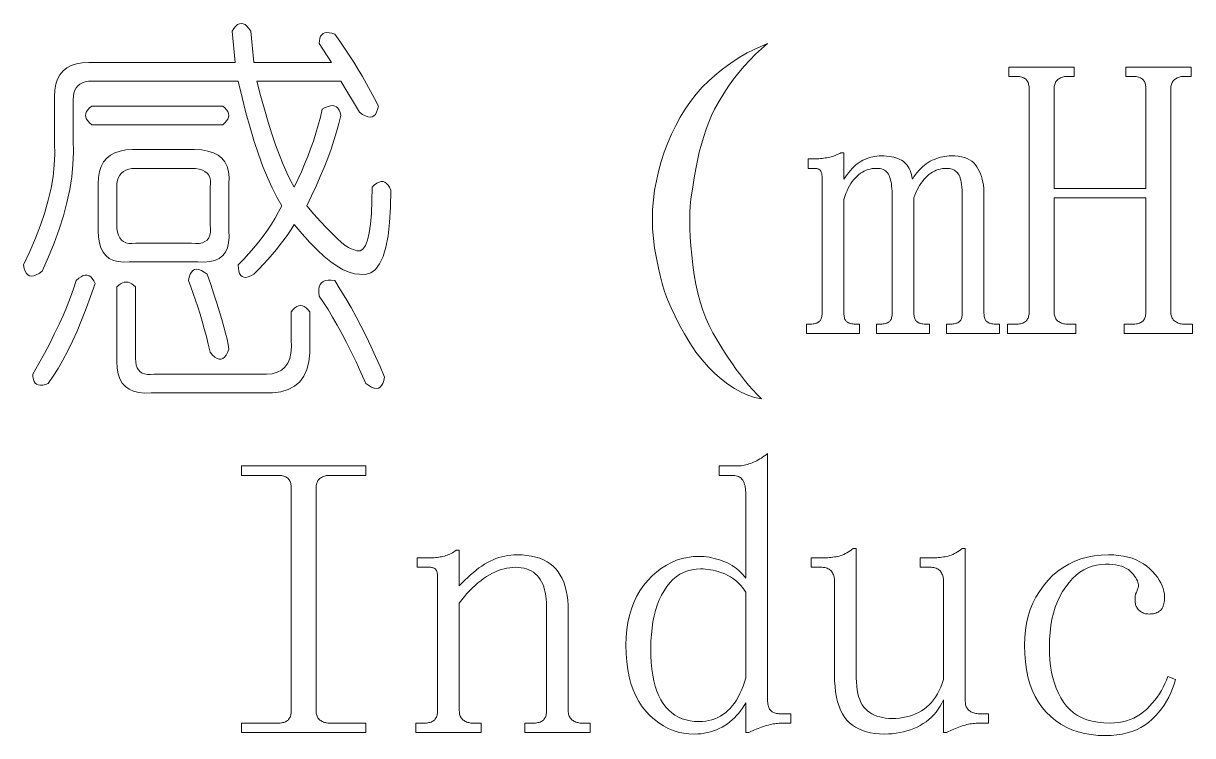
# Model space of a CAD drawing. Extents: x 1 to 297, y 1 to 210.
# Drawn here: x 137.63 to 144.07, y 46.56 to 50.47 of the extents above; entities that cross this region are included whole.
import ezdxf

# ---------------------------------------------------------------- set-up
doc = ezdxf.new("R2010")
doc.units = 0

msp = doc.modelspace()

# ---------------------------------------------------------------- linework, layer by layer
at = {"color": 7, "lineweight": 13}
for points in [[(138.8839, 50.4306), (138.901, 50.2591), (139.3296, 50.2591), (139.261, 50.362), (139.2618, 50.3779), (139.2644, 50.3915), (139.2687, 50.4026), (139.2747, 50.4114), (139.2824, 50.4177), (139.2919, 50.4217), (139.303, 50.4232), (139.3158, 50.4223), (139.3304, 50.4191), (139.3467, 50.4134), (139.3738, 50.3755), (139.4002, 50.3373), (139.4259, 50.2987), (139.4509, 50.2598), (139.4753, 50.2206), (139.4989, 50.181), (139.5219, 50.141), (139.5442, 50.1007), (139.5658, 50.0601), (139.5867, 50.0191), (139.5826, 50.0003), (139.5771, 49.9849), (139.5703, 49.9729), (139.562, 49.9643), (139.5524, 49.9591), (139.5414, 49.9574), (139.5291, 49.9591), (139.5154, 49.9643), (139.5003, 49.9729), (139.4838, 49.9849), (139.381, 50.1563), (138.9181, 50.1563), (138.9387, 50.0764), (138.9593, 50.0013), (138.9798, 49.931), (139.0004, 49.8655), (139.021, 49.8049), (139.0416, 49.749), (139.0621, 49.6979), (139.0827, 49.6516), (139.1033, 49.6101), (139.1238, 49.5734), (139.1439, 49.6147), (139.1629, 49.6564), (139.1809, 49.6984), (139.1979, 49.7407), (139.2139, 49.7834), (139.2288, 49.8265), (139.2426, 49.8698), (139.2555, 49.9135), (139.2673, 49.9576), (139.2781, 50.002), (139.2946, 50.0109), (139.3097, 50.0171), (139.3234, 50.0205), (139.3357, 50.0212), (139.3467, 50.0191), (139.3563, 50.0143), (139.3645, 50.0068), (139.3714, 49.9965), (139.3769, 49.9835), (139.381, 49.9677), (139.3698, 49.9226), (139.357, 49.8765), (139.3424, 49.8294), (139.3261, 49.7812), (139.3081, 49.732), (139.2884, 49.6818), (139.267, 49.6305), (139.2439, 49.5782), (139.219, 49.5249), (139.1924, 49.4706), (139.232, 49.425), (139.2685, 49.3842), (139.302, 49.3482), (139.3323, 49.317), (139.3596, 49.2906), (139.3837, 49.269), (139.4048, 49.2522), (139.4228, 49.2402), (139.4377, 49.233), (139.4496, 49.2306), (139.4691, 49.2217), (139.4866, 49.2223), (139.502, 49.2326), (139.5154, 49.2525), (139.5267, 49.282), (139.536, 49.3211), (139.5432, 49.3698), (139.5483, 49.4281), (139.5514, 49.4959), (139.5524, 49.5734), (139.5658, 49.5856), (139.5785, 49.5947), (139.5905, 49.6007), (139.6018, 49.6036), (139.6124, 49.6034), (139.6224, 49.6002), (139.6316, 49.5938), (139.6402, 49.5844), (139.6481, 49.5719), (139.6553, 49.5563), (139.6536, 49.4622), (139.6484, 49.3787), (139.6398, 49.3058), (139.6279, 49.2436), (139.6124, 49.192), (139.5936, 49.151), (139.5713, 49.1207), (139.5456, 49.101), (139.5164, 49.0919), (139.4838, 49.0934), (139.4556, 49.0962), (139.4256, 49.1044), (139.3938, 49.1181), (139.3604, 49.1373), (139.3253, 49.162), (139.2884, 49.1922), (139.2498, 49.2278), (139.2096, 49.269), (139.1676, 49.3156), (139.1238, 49.3677), (139.1062, 49.3403), (139.0875, 49.3129), (139.0678, 49.2854), (139.047, 49.258), (139.0253, 49.2306), (139.0025, 49.2031), (138.9787, 49.1757), (138.9538, 49.1483), (138.9279, 49.1209), (138.901, 49.0934), (138.8847, 49.0847), (138.8701, 49.079), (138.8573, 49.0765), (138.8461, 49.077), (138.8367, 49.0806), (138.829, 49.0873), (138.823, 49.097), (138.8187, 49.1099), (138.8161, 49.1258), (138.8153, 49.1449), (138.8454, 49.1759), (138.8743, 49.2073), (138.9017, 49.239), (138.9277, 49.271), (138.9524, 49.3034), (138.9757, 49.3362), (138.9977, 49.3693), (139.0182, 49.4027), (139.0374, 49.4365), (139.0553, 49.4706), (139.0282, 49.5175), (139.0018, 49.5693), (138.9761, 49.6259), (138.951, 49.6873), (138.9267, 49.7534), (138.903, 49.8244), (138.8801, 49.9002), (138.8578, 49.9807), (138.8362, 50.0661), (138.8153, 50.1563), (138.0096, 50.1563), (137.99, 50.1553), (137.9725, 50.1522), (137.9571, 50.147), (137.9437, 50.1398), (137.9324, 50.1306), (137.9232, 50.1193), (137.916, 50.1059), (137.9108, 50.0905), (137.9077, 50.073), (137.9067, 50.0534), (137.9067, 49.8306), (137.9081, 49.7647), (137.9053, 49.6975), (137.8985, 49.629), (137.8875, 49.559), (137.8724, 49.4877), (137.8532, 49.415), (137.8299, 49.341), (137.8025, 49.2655), (137.7709, 49.1887), (137.7353, 49.1106), (137.7188, 49.0986), (137.7037, 49.09), (137.69, 49.0849), (137.6777, 49.0831), (137.6667, 49.0849), (137.6571, 49.09), (137.6489, 49.0986), (137.642, 49.1106), (137.6365, 49.126), (137.6324, 49.1449), (137.6681, 49.2194), (137.6996, 49.2923), (137.7271, 49.3634), (137.7504, 49.4329), (137.7696, 49.5006), (137.7847, 49.5666), (137.7956, 49.6309), (137.8025, 49.6934), (137.8052, 49.7543), (137.8038, 49.8134), (137.8038, 50.0706), (137.8057, 50.1064), (137.8114, 50.1385), (137.8208, 50.1667), (137.834, 50.1913), (137.851, 50.212), (137.8717, 50.229), (137.8963, 50.2422), (137.9245, 50.2516), (137.9566, 50.2573), (137.9924, 50.2591), (138.7981, 50.2591), (138.781, 50.4306), (138.7913, 50.446), (138.8016, 50.458), (138.8118, 50.4666), (138.8221, 50.4717), (138.8324, 50.4734), (138.8427, 50.4717), (138.853, 50.4666), (138.8633, 50.458), (138.8736, 50.446)], [(141.7296, 50.362), (141.6958, 50.3337), (141.6631, 50.3037), (141.6313, 50.272), (141.6006, 50.2386), (141.571, 50.2034), (141.5424, 50.1666), (141.5148, 50.128), (141.4882, 50.0877), (141.4626, 50.0457), (141.4381, 50.002), (141.4215, 49.9669), (141.4059, 49.93), (141.3913, 49.8914), (141.3778, 49.8511), (141.3653, 49.8091), (141.3538, 49.7654), (141.3433, 49.72), (141.3339, 49.6729), (141.3255, 49.624), (141.3181, 49.5734), (141.312, 49.5414), (141.3072, 49.5069), (141.3037, 49.4701), (141.3017, 49.4308), (141.301, 49.3891), (141.3017, 49.3451), (141.3037, 49.2986), (141.3072, 49.2498), (141.312, 49.1985), (141.3181, 49.1449), (141.3259, 49.091), (141.3353, 49.0393), (141.3464, 48.9895), (141.3593, 48.9419), (141.3738, 48.8963), (141.3901, 48.8527), (141.4081, 48.8113), (141.4278, 48.7718), (141.4493, 48.7345), (141.4724, 48.6991), (141.4932, 48.6654), (141.5143, 48.6326), (141.5357, 48.6009), (141.5574, 48.5702), (141.5796, 48.5406), (141.602, 48.5119), (141.6248, 48.4843), (141.648, 48.4578), (141.6714, 48.4322), (141.6953, 48.4077), (141.6577, 48.4165), (141.6205, 48.429), (141.5837, 48.4453), (141.5472, 48.4653), (141.511, 48.4891), (141.4752, 48.5167), (141.4397, 48.5481), (141.4045, 48.5833), (141.3697, 48.6222), (141.3353, 48.6649), (141.3024, 48.7158), (141.2722, 48.7657), (141.2448, 48.8145), (141.2201, 48.8623), (141.1981, 48.9091), (141.1789, 48.9549), (141.1625, 48.9997), (141.1488, 49.0434), (141.1378, 49.0861), (141.1296, 49.1277), (141.1172, 49.1824), (141.1076, 49.2367), (141.1008, 49.2907), (141.0966, 49.3444), (141.0953, 49.3977), (141.0966, 49.4507), (141.1008, 49.5033), (141.1076, 49.5556), (141.1172, 49.6075), (141.1296, 49.6591), (141.1443, 49.7131), (141.1611, 49.7654), (141.18, 49.816), (141.2009, 49.8649), (141.2238, 49.912), (141.2489, 49.9574), (141.276, 50.0011), (141.3051, 50.0431), (141.3363, 50.0834), (141.3696, 50.122), (141.404, 50.1553), (141.4388, 50.1865), (141.474, 50.2156), (141.5094, 50.2427), (141.5453, 50.2677), (141.5815, 50.2907), (141.618, 50.3116), (141.6548, 50.3305), (141.692, 50.3473)], [(143.9496, 48.8877), (143.9498, 48.881), (143.9504, 48.8747), (143.9515, 48.8687), (143.953, 48.863), (143.9549, 48.8577), (143.9573, 48.8527), (143.9601, 48.8481), (143.9633, 48.8438), (143.9669, 48.8399), (143.971, 48.8363), (143.9754, 48.833), (143.9801, 48.8301), (143.985, 48.8275), (143.9902, 48.8253), (143.9956, 48.8234), (144.0013, 48.8219), (144.0073, 48.8207), (144.0135, 48.8198), (144.02, 48.8193), (144.0267, 48.8191), (144.0696, 48.8191), (144.0696, 48.7677), (143.6924, 48.7677), (143.6924, 48.8191), (143.7353, 48.8191), (143.7436, 48.8193), (143.7514, 48.8198), (143.7587, 48.8207), (143.7654, 48.8219), (143.7717, 48.8234), (143.7775, 48.8253), (143.7827, 48.8275), (143.7874, 48.8301), (143.7916, 48.833), (143.7953, 48.8363), (143.7985, 48.8399), (143.8015, 48.8438), (143.804, 48.8481), (143.8062, 48.8527), (143.8081, 48.8577), (143.8097, 48.863), (143.8109, 48.8687), (143.8117, 48.8747), (143.8123, 48.881), (143.8124, 48.8877), (143.8124, 49.5134), (143.3067, 49.5134), (143.3067, 48.8877), (143.3069, 48.881), (143.3076, 48.8747), (143.3086, 48.8687), (143.3101, 48.863), (143.3121, 48.8577), (143.3144, 48.8527), (143.3172, 48.8481), (143.3204, 48.8438), (143.3241, 48.8399), (143.3281, 48.8363), (143.3326, 48.833), (143.3372, 48.8301), (143.3421, 48.8275), (143.3473, 48.8253), (143.3528, 48.8234), (143.3585, 48.8219), (143.3644, 48.8207), (143.3707, 48.8198), (143.3771, 48.8193), (143.3839, 48.8191), (143.4267, 48.8191), (143.4267, 48.7677), (143.0496, 48.7677), (143.0496, 48.8191), (143.0924, 48.8191), (143.1007, 48.8193), (143.1085, 48.8198), (143.1158, 48.8207), (143.1226, 48.8219), (143.1288, 48.8234), (143.1346, 48.8253), (143.1398, 48.8275), (143.1445, 48.8301), (143.1487, 48.833), (143.1524, 48.8363), (143.1557, 48.8399), (143.1586, 48.8438), (143.1612, 48.8481), (143.1634, 48.8527), (143.1653, 48.8577), (143.1668, 48.863), (143.168, 48.8687), (143.1689, 48.8747), (143.1694, 48.881), (143.1696, 48.8877), (143.1696, 50.1134), (143.1694, 50.1201), (143.1689, 50.1265), (143.168, 50.1325), (143.1668, 50.1381), (143.1653, 50.1434), (143.1634, 50.1484), (143.1612, 50.153), (143.1586, 50.1573), (143.1557, 50.1613), (143.1524, 50.1649), (143.1487, 50.1681), (143.1445, 50.171), (143.1398, 50.1736), (143.1346, 50.1758), (143.1288, 50.1777), (143.1226, 50.1793), (143.1158, 50.1805), (143.1085, 50.1813), (143.1007, 50.1818), (143.0924, 50.182), (143.0581, 50.182), (143.0581, 50.2334), (143.4181, 50.2334), (143.4181, 50.182), (143.3839, 50.182), (143.3771, 50.1818), (143.3707, 50.1813), (143.3644, 50.1805), (143.3585, 50.1793), (143.3528, 50.1777), (143.3473, 50.1758), (143.3421, 50.1736), (143.3372, 50.171), (143.3326, 50.1681), (143.3281, 50.1649), (143.3241, 50.1613), (143.3204, 50.1573), (143.3172, 50.153), (143.3144, 50.1484), (143.3121, 50.1434), (143.3101, 50.1381), (143.3086, 50.1325), (143.3076, 50.1265), (143.3069, 50.1201), (143.3067, 50.1134), (143.3067, 49.5649), (143.8124, 49.5649), (143.8124, 50.1134), (143.8123, 50.1201), (143.8117, 50.1265), (143.8109, 50.1325), (143.8097, 50.1381), (143.8081, 50.1434), (143.8062, 50.1484), (143.804, 50.153), (143.8015, 50.1573), (143.7985, 50.1613), (143.7953, 50.1649), (143.7916, 50.1681), (143.7874, 50.171), (143.7827, 50.1736), (143.7775, 50.1758), (143.7717, 50.1777), (143.7654, 50.1793), (143.7587, 50.1805), (143.7514, 50.1813), (143.7436, 50.1818), (143.7353, 50.182), (143.701, 50.182), (143.701, 50.2334), (144.061, 50.2334), (144.061, 50.182), (144.0267, 50.182), (144.02, 50.1818), (144.0135, 50.1813), (144.0073, 50.1805), (144.0013, 50.1793), (143.9956, 50.1777), (143.9902, 50.1758), (143.985, 50.1736), (143.9801, 50.171), (143.9754, 50.1681), (143.971, 50.1649), (143.9669, 50.1613), (143.9633, 50.1573), (143.9601, 50.153), (143.9573, 50.1484), (143.9549, 50.1434), (143.953, 50.1381), (143.9515, 50.1325), (143.9504, 50.1265), (143.9498, 50.1201), (143.9496, 50.1134)], [(138.0096, 50.0191), (138.7296, 50.0191), (138.7419, 50.0089), (138.7515, 49.9986), (138.7584, 49.9883), (138.7625, 49.978), (138.7639, 49.9677), (138.7625, 49.9574), (138.7584, 49.9471), (138.7515, 49.9369), (138.7419, 49.9266), (138.7296, 49.9163), (138.0096, 49.9163), (137.9972, 49.9266), (137.9876, 49.9369), (137.9808, 49.9471), (137.9767, 49.9574), (137.9753, 49.9677), (137.9767, 49.978), (137.9808, 49.9883), (137.9876, 49.9986), (137.9972, 50.0089)], [(138.2324, 49.7791), (138.5753, 49.7791), (138.6142, 49.7773), (138.6487, 49.7716), (138.6786, 49.7622), (138.7042, 49.749), (138.7253, 49.732), (138.7419, 49.7113), (138.7541, 49.6867), (138.7618, 49.6585), (138.765, 49.6264), (138.7639, 49.5906), (138.7639, 49.3334), (138.7652, 49.2978), (138.7625, 49.2662), (138.7556, 49.2388), (138.7446, 49.2155), (138.7296, 49.1963), (138.7104, 49.1812), (138.687, 49.1702), (138.6596, 49.1634), (138.6281, 49.1606), (138.5924, 49.162), (138.2153, 49.162), (138.1827, 49.1606), (138.1536, 49.1634), (138.1279, 49.1702), (138.1056, 49.1812), (138.0867, 49.1963), (138.0713, 49.2155), (138.0593, 49.2388), (138.0507, 49.2662), (138.0456, 49.2978), (138.0439, 49.3334), (138.0439, 49.5906), (138.0457, 49.6264), (138.0514, 49.6585), (138.0608, 49.6867), (138.074, 49.7113), (138.091, 49.732), (138.1117, 49.749), (138.1362, 49.7622), (138.1645, 49.7716), (138.1966, 49.7773)], [(141.9781, 49.7277), (141.9867, 49.7278), (141.9953, 49.7281), (142.0038, 49.7285), (142.0124, 49.7291), (142.021, 49.7299), (142.0296, 49.7308), (142.0381, 49.7319), (142.0467, 49.7332), (142.0553, 49.7347), (142.0638, 49.7363), (142.0723, 49.7381), (142.0803, 49.7401), (142.088, 49.7422), (142.0954, 49.7445), (142.1024, 49.747), (142.1091, 49.7497), (142.1154, 49.7525), (142.1214, 49.7555), (142.1271, 49.7587), (142.1324, 49.762), (142.1496, 49.762), (142.1496, 49.6163), (142.1582, 49.6296), (142.1671, 49.6422), (142.176, 49.654), (142.1852, 49.665), (142.1946, 49.6752), (142.2041, 49.6847), (142.2138, 49.6934), (142.2236, 49.7013), (142.2336, 49.7085), (142.2439, 49.7149), (142.2542, 49.7206), (142.2648, 49.7257), (142.2755, 49.7302), (142.2864, 49.7341), (142.2974, 49.7374), (142.3087, 49.7401), (142.3201, 49.7422), (142.3316, 49.7437), (142.3434, 49.7446), (142.3553, 49.7449), (142.3704, 49.7446), (142.3848, 49.7437), (142.3985, 49.7422), (142.4115, 49.7401), (142.4238, 49.7374), (142.4355, 49.7341), (142.4465, 49.7302), (142.4568, 49.7257), (142.4664, 49.7206), (142.4753, 49.7149), (142.4835, 49.7085), (142.491, 49.7013), (142.4979, 49.6934), (142.5041, 49.6847), (142.5096, 49.6752), (142.5144, 49.665), (142.5185, 49.654), (142.5219, 49.6422), (142.5246, 49.6296), (142.5267, 49.6163), (142.5354, 49.6296), (142.5444, 49.6422), (142.5536, 49.654), (142.563, 49.665), (142.5728, 49.6752), (142.5828, 49.6847), (142.593, 49.6934), (142.6035, 49.7013), (142.6143, 49.7085), (142.6253, 49.7149), (142.6365, 49.7206), (142.6477, 49.7257), (142.6591, 49.7302), (142.6705, 49.7341), (142.6821, 49.7374), (142.6937, 49.7401), (142.7054, 49.7422), (142.7172, 49.7437), (142.729, 49.7446), (142.741, 49.7449), (142.7609, 49.7443), (142.7796, 49.7425), (142.7969, 49.7395), (142.813, 49.7353), (142.8278, 49.7299), (142.8413, 49.7233), (142.8535, 49.7155), (142.8644, 49.7065), (142.8741, 49.6963), (142.8824, 49.6849), (142.8897, 49.6725), (142.8963, 49.6595), (142.9021, 49.6458), (142.9071, 49.6314), (142.9113, 49.6163), (142.9148, 49.6005), (142.9175, 49.5841), (142.9194, 49.5669), (142.9206, 49.5491), (142.921, 49.5306), (142.921, 48.8791), (142.9212, 48.8725), (142.9217, 48.8663), (142.9225, 48.8605), (142.9237, 48.8551), (142.9253, 48.8502), (142.9272, 48.8457), (142.9294, 48.8416), (142.932, 48.838), (142.9349, 48.8348), (142.9381, 48.832), (142.9417, 48.8296), (142.9457, 48.8274), (142.95, 48.8254), (142.9546, 48.8238), (142.9596, 48.8224), (142.9649, 48.8212), (142.9705, 48.8203), (142.9765, 48.8197), (142.9829, 48.8193), (142.9896, 48.8191), (143.0067, 48.8191), (143.0067, 48.7677), (142.7153, 48.7677), (142.7153, 48.8191), (142.7324, 48.8191), (142.7391, 48.8193), (142.7455, 48.8197), (142.7514, 48.8203), (142.7571, 48.8212), (142.7624, 48.8224), (142.7674, 48.8238), (142.772, 48.8254), (142.7763, 48.8274), (142.7802, 48.8296), (142.7838, 48.832), (142.7871, 48.8348), (142.79, 48.838), (142.7926, 48.8416), (142.7948, 48.8457), (142.7967, 48.8502), (142.7982, 48.8551), (142.7995, 48.8605), (142.8003, 48.8663), (142.8008, 48.8725), (142.801, 48.8791), (142.801, 49.522), (142.8008, 49.5402), (142.8001, 49.5571), (142.7991, 49.5728), (142.7976, 49.5871), (142.7956, 49.6002), (142.7933, 49.612), (142.7905, 49.6225), (142.7873, 49.6317), (142.7836, 49.6396), (142.7796, 49.6463), (142.7751, 49.652), (142.7701, 49.6571), (142.7648, 49.6616), (142.759, 49.6655), (142.7528, 49.6688), (142.7461, 49.6715), (142.7391, 49.6736), (142.7316, 49.6751), (142.7236, 49.676), (142.7153, 49.6763), (142.7034, 49.6759), (142.6918, 49.6746), (142.6804, 49.6724), (142.6693, 49.6694), (142.6585, 49.6656), (142.6479, 49.6609), (142.6376, 49.6553), (142.6275, 49.6489), (142.6177, 49.6416), (142.6081, 49.6334), (142.5989, 49.6245), (142.5901, 49.6149), (142.5818, 49.6046), (142.5739, 49.5937), (142.5663, 49.582), (142.5593, 49.5697), (142.5526, 49.5566), (142.5464, 49.5429), (142.5406, 49.5285), (142.5353, 49.5134), (142.5353, 48.8791), (142.5354, 48.8725), (142.536, 48.8663), (142.5368, 48.8605), (142.538, 48.8551), (142.5396, 48.8502), (142.5414, 48.8457), (142.5437, 48.8416), (142.5462, 48.838), (142.5492, 48.8348), (142.5524, 48.832), (142.556, 48.8296), (142.56, 48.8274), (142.5643, 48.8254), (142.5689, 48.8238), (142.5739, 48.8224), (142.5792, 48.8212), (142.5848, 48.8203), (142.5908, 48.8197), (142.5972, 48.8193), (142.6039, 48.8191), (142.621, 48.8191), (142.621, 48.7677), (142.3296, 48.7677), (142.3296, 48.8191), (142.3467, 48.8191), (142.3534, 48.8193), (142.3597, 48.8197), (142.3657, 48.8203), (142.3714, 48.8212), (142.3767, 48.8224), (142.3817, 48.8238), (142.3863, 48.8254), (142.3906, 48.8274), (142.3945, 48.8296), (142.3981, 48.832), (142.4014, 48.8348), (142.4043, 48.838), (142.4069, 48.8416), (142.4091, 48.8457), (142.411, 48.8502), (142.4125, 48.8551), (142.4137, 48.8605), (142.4146, 48.8663), (142.4151, 48.8725), (142.4153, 48.8791), (142.4153, 49.522), (142.4151, 49.537), (142.4146, 49.5513), (142.4137, 49.5648), (142.4125, 49.5775), (142.411, 49.5895), (142.4091, 49.6007), (142.4069, 49.6111), (142.4043, 49.6207), (142.4014, 49.6296), (142.3981, 49.6377), (142.3944, 49.645), (142.3899, 49.6516), (142.3848, 49.6574), (142.3789, 49.6624), (142.3724, 49.6666), (142.3652, 49.6701), (142.3573, 49.6728), (142.3488, 49.6747), (142.3395, 49.6759), (142.3296, 49.6763), (142.3177, 49.6759), (142.3061, 49.6746), (142.2947, 49.6724), (142.2836, 49.6694), (142.2728, 49.6656), (142.2622, 49.6609), (142.2519, 49.6553), (142.2418, 49.6489), (142.232, 49.6416), (142.2224, 49.6334), (142.2132, 49.6244), (142.2044, 49.6146), (142.1961, 49.6039), (142.1881, 49.5923), (142.1806, 49.5799), (142.1736, 49.5666), (142.1669, 49.5524), (142.1607, 49.5374), (142.1549, 49.5216), (142.1496, 49.5049), (142.1496, 48.8791), (142.1497, 48.8725), (142.1503, 48.8663), (142.1511, 48.8605), (142.1523, 48.8551), (142.1539, 48.8502), (142.1557, 48.8457), (142.158, 48.8416), (142.1605, 48.838), (142.1635, 48.8348), (142.1667, 48.832), (142.1703, 48.8296), (142.1743, 48.8274), (142.1785, 48.8254), (142.1832, 48.8238), (142.1881, 48.8224), (142.1935, 48.8212), (142.1991, 48.8203), (142.2051, 48.8197), (142.2114, 48.8193), (142.2181, 48.8191), (142.2353, 48.8191), (142.2353, 48.7677), (141.9438, 48.7677), (141.9438, 48.8191), (141.961, 48.8191), (141.9677, 48.8193), (141.974, 48.8197), (141.98, 48.8203), (141.9857, 48.8212), (141.991, 48.8224), (141.996, 48.8238), (142.0006, 48.8254), (142.0049, 48.8274), (142.0088, 48.8296), (142.0124, 48.832), (142.0157, 48.8348), (142.0186, 48.838), (142.0212, 48.8416), (142.0234, 48.8457), (142.0253, 48.8502), (142.0268, 48.8551), (142.028, 48.8605), (142.0289, 48.8663), (142.0294, 48.8725), (142.0296, 48.8791), (142.0296, 49.6249), (142.0295, 49.6299), (142.0292, 49.6346), (142.0288, 49.6391), (142.0282, 49.6434), (142.0274, 49.6474), (142.0265, 49.6511), (142.0254, 49.6546), (142.0241, 49.6578), (142.0226, 49.6607), (142.021, 49.6634), (142.0191, 49.6659), (142.0169, 49.6681), (142.0143, 49.67), (142.0114, 49.6717), (142.0081, 49.6731), (142.0045, 49.6742), (142.0006, 49.6751), (141.9963, 49.6758), (141.9917, 49.6762), (141.9867, 49.6763), (141.9524, 49.6763), (141.9524, 49.7277)], [(138.5581, 49.6763), (138.2496, 49.6763), (138.23, 49.6753), (138.2125, 49.6722), (138.1971, 49.667), (138.1837, 49.6598), (138.1724, 49.6506), (138.1632, 49.6393), (138.156, 49.6259), (138.1508, 49.6105), (138.1477, 49.593), (138.1467, 49.5734), (138.1467, 49.3677), (138.1477, 49.3451), (138.1508, 49.3252), (138.156, 49.3081), (138.1632, 49.2937), (138.1724, 49.282), (138.1837, 49.2731), (138.1971, 49.2669), (138.2125, 49.2635), (138.23, 49.2628), (138.2496, 49.2649), (138.5581, 49.2649), (138.5808, 49.2628), (138.6006, 49.2635), (138.6178, 49.2669), (138.6322, 49.2731), (138.6438, 49.282), (138.6528, 49.2937), (138.6589, 49.3081), (138.6624, 49.3252), (138.6631, 49.3451), (138.661, 49.3677), (138.661, 49.5734), (138.6631, 49.593), (138.6624, 49.6105), (138.6589, 49.6259), (138.6528, 49.6393), (138.6438, 49.6506), (138.6322, 49.6598), (138.6178, 49.667), (138.6006, 49.6722), (138.5808, 49.6753)], [(138.541, 49.0591), (138.5451, 49.078), (138.5506, 49.0934), (138.5574, 49.1054), (138.5657, 49.114), (138.5753, 49.1191), (138.5862, 49.1209), (138.5986, 49.1191), (138.6123, 49.114), (138.6274, 49.1054), (138.6438, 49.0934), (138.6636, 49.0369), (138.6816, 48.9837), (138.6978, 48.934), (138.7124, 48.8877), (138.7253, 48.8449), (138.7364, 48.8054), (138.7458, 48.7694), (138.7536, 48.7369), (138.7596, 48.7077), (138.7639, 48.682), (138.7567, 48.6633), (138.7488, 48.6484), (138.7402, 48.6373), (138.7309, 48.6299), (138.721, 48.6263), (138.7104, 48.6265), (138.6991, 48.6304), (138.687, 48.6381), (138.6744, 48.6496), (138.661, 48.6649), (138.6505, 48.7089), (138.6397, 48.7519), (138.6286, 48.7939), (138.6171, 48.8349), (138.6053, 48.8749), (138.5931, 48.9138), (138.5806, 48.9517), (138.5677, 48.9885), (138.5545, 49.0243)], [(137.9238, 49.0591), (137.9372, 49.0713), (137.9499, 49.0804), (137.9619, 49.0864), (137.9732, 49.0893), (137.9838, 49.0891), (137.9938, 49.0859), (138.0031, 49.0795), (138.0116, 49.0701), (138.0195, 49.0576), (138.0267, 49.042), (138.0025, 48.9717), (137.978, 48.9049), (137.9532, 48.8414), (137.928, 48.7814), (137.9024, 48.7249), (137.8765, 48.6717), (137.8503, 48.622), (137.8237, 48.5757), (137.7968, 48.5329), (137.7696, 48.4934), (137.7533, 48.4878), (137.7387, 48.4845), (137.7258, 48.4837), (137.7147, 48.4852), (137.7053, 48.4891), (137.6976, 48.4955), (137.6916, 48.5042), (137.6873, 48.5154), (137.6847, 48.5289), (137.6839, 48.5449), (137.7171, 48.6025), (137.7483, 48.6587), (137.7775, 48.7135), (137.8045, 48.767), (137.8296, 48.8191), (137.8525, 48.8699), (137.8734, 48.9193), (137.8923, 48.9673), (137.9091, 49.0139)], [(139.261, 48.9734), (139.2588, 48.9928), (139.2589, 49.0098), (139.2615, 49.0243), (139.2665, 49.0365), (139.2738, 49.0463), (139.2836, 49.0537), (139.2958, 49.0586), (139.3104, 49.0612), (139.3273, 49.0614), (139.3467, 49.0591), (139.3772, 49.0106), (139.407, 48.9611), (139.4362, 48.9105), (139.4646, 48.8589), (139.4924, 48.8063), (139.5195, 48.7526), (139.5459, 48.6979), (139.5716, 48.6422), (139.5966, 48.5855), (139.621, 48.5277), (139.6169, 48.5089), (139.6114, 48.4934), (139.6045, 48.4814), (139.5963, 48.4729), (139.5867, 48.4677), (139.5757, 48.466), (139.5634, 48.4677), (139.5497, 48.4729), (139.5346, 48.4814), (139.5181, 48.4934), (139.4909, 48.5538), (139.464, 48.6114), (139.4374, 48.6662), (139.4112, 48.7183), (139.3853, 48.7677), (139.3597, 48.8143), (139.3345, 48.8582), (139.3097, 48.8994), (139.2852, 48.9378)], [(138.1467, 49.0249), (138.157, 49.0341), (138.1673, 49.0413), (138.1776, 49.0465), (138.1879, 49.0495), (138.1981, 49.0506), (138.2084, 49.0495), (138.2187, 49.0465), (138.229, 49.0413), (138.2393, 49.0341), (138.2496, 49.0249), (138.2496, 48.6306), (138.2506, 48.6112), (138.2537, 48.5942), (138.2588, 48.5797), (138.266, 48.5675), (138.2753, 48.5577), (138.2866, 48.5503), (138.3, 48.5454), (138.3154, 48.5428), (138.3329, 48.5426), (138.3524, 48.5449), (138.9353, 48.5449), (138.9709, 48.5437), (139.0025, 48.5469), (139.0299, 48.5546), (139.0532, 48.5668), (139.0724, 48.5834), (139.0875, 48.6045), (139.0985, 48.6301), (139.1053, 48.6601), (139.1081, 48.6945), (139.1067, 48.7334), (139.1067, 48.8877), (139.117, 48.9001), (139.1273, 48.9097), (139.1376, 48.9165), (139.1478, 48.9206), (139.1581, 48.922), (139.1684, 48.9206), (139.1787, 48.9165), (139.189, 48.9097), (139.1993, 48.9001), (139.2096, 48.8877), (139.2096, 48.7163), (139.2101, 48.6611), (139.2048, 48.6121), (139.1936, 48.5692), (139.1767, 48.5325), (139.1539, 48.502), (139.1252, 48.4777), (139.0908, 48.4595), (139.0505, 48.4475), (139.0044, 48.4417), (138.9524, 48.442), (138.3353, 48.442), (138.2995, 48.4406), (138.2674, 48.4434), (138.2391, 48.4502), (138.2146, 48.4612), (138.1938, 48.4763), (138.1769, 48.4955), (138.1637, 48.5188), (138.1543, 48.5462), (138.1486, 48.5778), (138.1467, 48.6134)], [(141.3267, 46.5649), (141.2963, 46.5661), (141.2667, 46.5698), (141.238, 46.576), (141.2101, 46.5847), (141.1831, 46.5959), (141.157, 46.6096), (141.1317, 46.6258), (141.1073, 46.6444), (141.0837, 46.6655), (141.061, 46.6891), (141.0398, 46.7152), (141.0209, 46.7435), (141.0042, 46.7741), (140.9897, 46.8071), (140.9774, 46.8424), (140.9674, 46.8799), (140.9596, 46.9198), (140.954, 46.9621), (140.9507, 47.0066), (140.9496, 47.0534), (140.9508, 47.0971), (140.9544, 47.139), (140.9604, 47.179), (140.9688, 47.2173), (140.9796, 47.2538), (140.9928, 47.2885), (141.0084, 47.3213), (141.0264, 47.3524), (141.0468, 47.3817), (141.0696, 47.4091), (141.094, 47.4344), (141.1193, 47.457), (141.1454, 47.4769), (141.1724, 47.4942), (141.2003, 47.5088), (141.229, 47.5207), (141.2586, 47.53), (141.289, 47.5367), (141.3203, 47.5407), (141.3524, 47.542), (141.3662, 47.5417), (141.38, 47.5408), (141.394, 47.5393), (141.408, 47.5372), (141.4221, 47.5345), (141.4362, 47.5312), (141.4505, 47.5273), (141.4649, 47.5228), (141.4793, 47.5177), (141.4939, 47.512), (141.5081, 47.5057), (141.5218, 47.4988), (141.5349, 47.4913), (141.5473, 47.4832), (141.5592, 47.4745), (141.5705, 47.4652), (141.5811, 47.4553), (141.5912, 47.4448), (141.6007, 47.4337), (141.6096, 47.422), (141.6096, 47.8849), (141.6094, 47.8949), (141.6089, 47.9044), (141.608, 47.9134), (141.6068, 47.9219), (141.6053, 47.9299), (141.6034, 47.9373), (141.6012, 47.9443), (141.5986, 47.9507), (141.5957, 47.9566), (141.5924, 47.962), (141.5887, 47.9669), (141.5845, 47.9713), (141.5798, 47.9751), (141.5746, 47.9785), (141.5688, 47.9813), (141.5626, 47.9836), (141.5558, 47.9854), (141.5485, 47.9867), (141.5407, 47.9875), (141.5324, 47.9877), (141.4639, 47.9877), (141.4639, 48.0391), (141.5581, 48.0391), (141.5667, 48.0393), (141.5753, 48.0398), (141.5838, 48.0407), (141.5924, 48.0419), (141.601, 48.0434), (141.6096, 48.0453), (141.6181, 48.0475), (141.6267, 48.0501), (141.6353, 48.053), (141.6438, 48.0563), (141.6524, 48.0599), (141.661, 48.0638), (141.6696, 48.0681), (141.6781, 48.0727), (141.6867, 48.0777), (141.6953, 48.083), (141.7038, 48.0887), (141.7124, 48.0947), (141.721, 48.101), (141.7296, 48.1077), (141.7296, 46.7534), (141.7297, 46.7451), (141.7303, 46.7373), (141.7311, 46.73), (141.7323, 46.7233), (141.7338, 46.717), (141.7357, 46.7113), (141.738, 46.706), (141.7405, 46.7013), (141.7435, 46.6971), (141.7467, 46.6934), (141.7503, 46.6902), (141.7542, 46.6873), (141.7585, 46.6847), (141.7632, 46.6825), (141.7681, 46.6806), (141.7735, 46.679), (141.7791, 46.6778), (141.7851, 46.677), (141.7914, 46.6765), (141.7981, 46.6763), (141.8581, 46.6763), (141.8581, 46.6249), (141.8067, 46.6249), (141.7997, 46.6247), (141.7925, 46.6243), (141.785, 46.6237), (141.7772, 46.6228), (141.7692, 46.6216), (141.7609, 46.6202), (141.7524, 46.6186), (141.7436, 46.6166), (141.7346, 46.6144), (141.7253, 46.612), (141.7158, 46.6093), (141.7063, 46.6063), (141.6966, 46.6031), (141.6869, 46.5997), (141.6771, 46.5959), (141.6672, 46.5919), (141.6572, 46.5877), (141.6471, 46.5832), (141.6369, 46.5784), (141.6267, 46.5734), (141.6096, 46.5734), (141.6096, 46.7363), (141.6007, 46.7212), (141.5912, 46.7066), (141.5811, 46.6927), (141.5705, 46.6794), (141.5592, 46.6666), (141.5473, 46.6545), (141.5349, 46.643), (141.5218, 46.6321), (141.5081, 46.6217), (141.4939, 46.612), (141.4791, 46.603), (141.4639, 46.595), (141.4482, 46.588), (141.4321, 46.5818), (141.4156, 46.5766), (141.3987, 46.5724), (141.3813, 46.5691), (141.3636, 46.5667), (141.3454, 46.5653)], [(138.8324, 47.9877), (138.8324, 48.0391), (139.5181, 48.0391), (139.5181, 47.9877), (139.321, 47.9877), (139.3143, 47.9875), (139.3078, 47.987), (139.3016, 47.9862), (139.2956, 47.985), (139.2899, 47.9834), (139.2845, 47.9815), (139.2793, 47.9793), (139.2744, 47.9767), (139.2697, 47.9738), (139.2653, 47.9706), (139.2612, 47.967), (139.2576, 47.963), (139.2543, 47.9587), (139.2516, 47.9541), (139.2492, 47.9491), (139.2473, 47.9438), (139.2458, 47.9382), (139.2447, 47.9322), (139.2441, 47.9258), (139.2439, 47.9191), (139.2439, 46.6934), (139.2441, 46.6867), (139.2447, 46.6804), (139.2458, 46.6744), (139.2473, 46.6687), (139.2492, 46.6634), (139.2516, 46.6585), (139.2543, 46.6538), (139.2576, 46.6495), (139.2612, 46.6456), (139.2653, 46.642), (139.2697, 46.6387), (139.2744, 46.6358), (139.2793, 46.6333), (139.2845, 46.631), (139.2899, 46.6291), (139.2956, 46.6276), (139.3016, 46.6264), (139.3078, 46.6255), (139.3143, 46.625), (139.321, 46.6249), (139.5181, 46.6249), (139.5181, 46.5734), (138.8324, 46.5734), (138.8324, 46.6249), (139.0296, 46.6249), (139.0379, 46.625), (139.0457, 46.6255), (139.053, 46.6264), (139.0597, 46.6276), (139.066, 46.6291), (139.0717, 46.631), (139.077, 46.6333), (139.0817, 46.6358), (139.0859, 46.6387), (139.0896, 46.642), (139.0928, 46.6456), (139.0957, 46.6495), (139.0983, 46.6538), (139.1005, 46.6585), (139.1024, 46.6634), (139.104, 46.6687), (139.1052, 46.6744), (139.106, 46.6804), (139.1065, 46.6867), (139.1067, 46.6934), (139.1067, 47.9191), (139.1065, 47.9258), (139.106, 47.9322), (139.1052, 47.9382), (139.104, 47.9438), (139.1024, 47.9491), (139.1005, 47.9541), (139.0983, 47.9587), (139.0957, 47.963), (139.0928, 47.967), (139.0896, 47.9706), (139.0859, 47.9738), (139.0817, 47.9767), (139.077, 47.9793), (139.0717, 47.9815), (139.066, 47.9834), (139.0597, 47.985), (139.053, 47.9862), (139.0457, 47.987), (139.0379, 47.9875), (139.0296, 47.9877)], [(139.7924, 46.5734), (139.7924, 46.6249), (139.8353, 46.6249), (139.8436, 46.625), (139.8514, 46.6255), (139.8587, 46.6264), (139.8654, 46.6276), (139.8717, 46.6291), (139.8774, 46.631), (139.8827, 46.6333), (139.8874, 46.6358), (139.8916, 46.6387), (139.8953, 46.642), (139.8985, 46.6456), (139.9014, 46.6495), (139.904, 46.6538), (139.9062, 46.6585), (139.9081, 46.6634), (139.9097, 46.6687), (139.9109, 46.6744), (139.9117, 46.6804), (139.9122, 46.6867), (139.9124, 46.6934), (139.9124, 47.4306), (139.9123, 47.4356), (139.9121, 47.4403), (139.9117, 47.4448), (139.911, 47.4491), (139.9103, 47.4531), (139.9093, 47.4568), (139.9082, 47.4603), (139.9069, 47.4635), (139.9055, 47.4664), (139.9039, 47.4691), (139.902, 47.4716), (139.8997, 47.4738), (139.8972, 47.4757), (139.8942, 47.4774), (139.891, 47.4788), (139.8874, 47.4799), (139.8835, 47.4808), (139.8792, 47.4815), (139.8745, 47.4819), (139.8696, 47.482), (139.801, 47.482), (139.801, 47.5334), (139.861, 47.5334), (139.8695, 47.5335), (139.878, 47.5338), (139.8863, 47.5342), (139.8946, 47.5348), (139.9028, 47.5356), (139.9109, 47.5365), (139.9189, 47.5376), (139.9268, 47.5389), (139.9347, 47.5404), (139.9424, 47.542), (139.9501, 47.5439), (139.9577, 47.5461), (139.9652, 47.5487), (139.9726, 47.5516), (139.9799, 47.5549), (139.9872, 47.5585), (139.9943, 47.5624), (140.0014, 47.5667), (140.0084, 47.5713), (140.0153, 47.5763), (140.0324, 47.5763), (140.0324, 47.3791), (140.0479, 47.3959), (140.0633, 47.4117), (140.0787, 47.4267), (140.0941, 47.4409), (140.1096, 47.4541), (140.125, 47.4666), (140.1404, 47.4781), (140.1559, 47.4889), (140.1713, 47.4987), (140.1867, 47.5077), (140.2022, 47.5159), (140.2179, 47.5231), (140.2338, 47.5296), (140.2498, 47.5351), (140.266, 47.5399), (140.2824, 47.5437), (140.2989, 47.5467), (140.3156, 47.5489), (140.3325, 47.5501), (140.3496, 47.5506), (140.3779, 47.5498), (140.4048, 47.5475), (140.4301, 47.5436), (140.4538, 47.5382), (140.476, 47.5313), (140.4966, 47.5228), (140.5158, 47.5128), (140.5333, 47.5012), (140.5494, 47.4881), (140.5638, 47.4734), (140.5769, 47.4572), (140.5885, 47.4395), (140.5988, 47.4202), (140.6077, 47.3994), (140.6153, 47.377), (140.6214, 47.3531), (140.6263, 47.3276), (140.6297, 47.3006), (140.6317, 47.2721), (140.6324, 47.242), (140.6324, 46.6934), (140.6326, 46.6867), (140.6333, 46.6804), (140.6344, 46.6744), (140.6358, 46.6687), (140.6378, 46.6634), (140.6401, 46.6585), (140.6429, 46.6538), (140.6461, 46.6495), (140.6498, 46.6456), (140.6539, 46.642), (140.6583, 46.6387), (140.6629, 46.6358), (140.6679, 46.6333), (140.673, 46.631), (140.6785, 46.6291), (140.6842, 46.6276), (140.6902, 46.6264), (140.6964, 46.6255), (140.7028, 46.625), (140.7096, 46.6249), (140.7524, 46.6249), (140.7524, 46.5734), (140.3924, 46.5734), (140.3924, 46.6249), (140.4353, 46.6249), (140.4436, 46.625), (140.4514, 46.6255), (140.4587, 46.6264), (140.4655, 46.6276), (140.4717, 46.6291), (140.4774, 46.631), (140.4827, 46.6333), (140.4874, 46.6358), (140.4916, 46.6387), (140.4953, 46.642), (140.4985, 46.6456), (140.5014, 46.6495), (140.504, 46.6538), (140.5063, 46.6585), (140.5081, 46.6634), (140.5097, 46.6687), (140.5109, 46.6744), (140.5117, 46.6804), (140.5123, 46.6867), (140.5124, 46.6934), (140.5124, 47.2677), (140.512, 47.2878), (140.5107, 47.307), (140.5086, 47.3252), (140.5056, 47.3425), (140.5017, 47.3588), (140.497, 47.3742), (140.4914, 47.3886), (140.485, 47.4021), (140.4777, 47.4147), (140.4696, 47.4263), (140.4606, 47.4369), (140.4507, 47.4463), (140.44, 47.4547), (140.4284, 47.4619), (140.416, 47.4681), (140.4027, 47.4731), (140.3886, 47.477), (140.3736, 47.4798), (140.3577, 47.4814), (140.341, 47.482), (140.3255, 47.4815), (140.31, 47.4799), (140.2943, 47.4774), (140.2786, 47.4738), (140.2628, 47.4691), (140.2469, 47.4635), (140.2309, 47.4568), (140.2148, 47.4491), (140.1987, 47.4403), (140.1824, 47.4306), (140.1663, 47.4199), (140.1504, 47.4083), (140.1347, 47.3959), (140.1193, 47.3826), (140.1042, 47.3684), (140.0893, 47.3534), (140.0747, 47.3376), (140.0604, 47.3209), (140.0463, 47.3033), (140.0324, 47.2849), (140.0324, 46.6934), (140.0326, 46.6867), (140.0333, 46.6804), (140.0343, 46.6744), (140.0358, 46.6687), (140.0378, 46.6634), (140.0401, 46.6585), (140.0429, 46.6538), (140.0461, 46.6495), (140.0498, 46.6456), (140.0538, 46.642), (140.0583, 46.6387), (140.0629, 46.6358), (140.0679, 46.6333), (140.073, 46.631), (140.0785, 46.6291), (140.0842, 46.6276), (140.0901, 46.6264), (140.0964, 46.6255), (140.1028, 46.625), (140.1096, 46.6249), (140.1524, 46.6249), (140.1524, 46.5734)], [(142.4153, 46.6506), (142.4355, 46.6511), (142.4552, 46.6526), (142.4743, 46.6552), (142.4928, 46.6588), (142.5106, 46.6634), (142.5279, 46.6691), (142.5446, 46.6758), (142.5607, 46.6835), (142.5761, 46.6922), (142.591, 46.702), (142.6052, 46.7129), (142.6186, 46.725), (142.6312, 46.7383), (142.6431, 46.7527), (142.6542, 46.7684), (142.6645, 46.7853), (142.6741, 46.8034), (142.6829, 46.8227), (142.6909, 46.8432), (142.6981, 46.8649), (142.6981, 47.4049), (142.698, 47.4116), (142.6974, 47.4181), (142.6966, 47.4243), (142.6954, 47.4302), (142.6938, 47.4359), (142.692, 47.4414), (142.6897, 47.4466), (142.6872, 47.4515), (142.6842, 47.4562), (142.681, 47.4606), (142.6773, 47.4646), (142.6731, 47.4683), (142.6684, 47.4715), (142.6632, 47.4743), (142.6574, 47.4766), (142.6512, 47.4786), (142.6444, 47.4801), (142.6371, 47.4811), (142.6293, 47.4818), (142.621, 47.482), (142.5696, 47.482), (142.5696, 47.5334), (142.621, 47.5334), (142.6312, 47.5335), (142.6412, 47.5338), (142.6511, 47.5342), (142.6608, 47.5348), (142.6703, 47.5356), (142.6796, 47.5365), (142.6888, 47.5376), (142.6978, 47.5389), (142.7066, 47.5404), (142.7153, 47.542), (142.7238, 47.544), (142.7324, 47.5465), (142.741, 47.5495), (142.7496, 47.553), (142.7581, 47.557), (142.7667, 47.5615), (142.7753, 47.5666), (142.7838, 47.5722), (142.7924, 47.5783), (142.801, 47.5849), (142.8181, 47.5849), (142.8181, 46.7449), (142.8183, 46.7382), (142.819, 46.7318), (142.8201, 46.7258), (142.8216, 46.7202), (142.8235, 46.7149), (142.8259, 46.7099), (142.8286, 46.7053), (142.8318, 46.701), (142.8355, 46.697), (142.8396, 46.6934), (142.844, 46.6902), (142.8486, 46.6873), (142.8536, 46.6847), (142.8588, 46.6825), (142.8642, 46.6806), (142.8699, 46.679), (142.8759, 46.6778), (142.8821, 46.677), (142.8885, 46.6765), (142.8953, 46.6763), (142.9467, 46.6763), (142.9467, 46.6249), (142.8953, 46.6249), (142.8867, 46.6247), (142.8781, 46.6243), (142.8696, 46.6237), (142.861, 46.6228), (142.8524, 46.6216), (142.8438, 46.6202), (142.8353, 46.6186), (142.8267, 46.6166), (142.8181, 46.6144), (142.8096, 46.612), (142.8009, 46.6093), (142.7921, 46.6063), (142.7831, 46.6031), (142.7739, 46.5997), (142.7646, 46.5959), (142.7551, 46.5919), (142.7454, 46.5877), (142.7355, 46.5832), (142.7255, 46.5784), (142.7153, 46.5734), (142.6981, 46.5734), (142.6981, 46.7534), (142.6891, 46.735), (142.6793, 46.7176), (142.6686, 46.7011), (142.657, 46.6855), (142.6446, 46.6709), (142.6313, 46.6573), (142.6171, 46.6445), (142.6021, 46.6327), (142.5863, 46.6219), (142.5696, 46.612), (142.5522, 46.603), (142.5342, 46.595), (142.5158, 46.588), (142.4969, 46.5818), (142.4774, 46.5766), (142.4574, 46.5724), (142.437, 46.5691), (142.416, 46.5667), (142.3944, 46.5653), (142.3724, 46.5649), (142.3457, 46.5656), (142.3203, 46.5679), (142.2963, 46.5718), (142.2737, 46.5772), (142.2524, 46.5841), (142.2325, 46.5926), (142.214, 46.6027), (142.1969, 46.6142), (142.1811, 46.6273), (142.1667, 46.642), (142.1537, 46.6584), (142.142, 46.6766), (142.1317, 46.6968), (142.1228, 46.7188), (142.1153, 46.7427), (142.1091, 46.7685), (142.1043, 46.7962), (142.1009, 46.8258), (142.0988, 46.8572), (142.0981, 46.8906), (142.0981, 47.4049), (142.098, 47.4116), (142.0974, 47.4181), (142.0966, 47.4243), (142.0954, 47.4302), (142.0938, 47.4359), (142.092, 47.4414), (142.0897, 47.4466), (142.0872, 47.4515), (142.0842, 47.4562), (142.081, 47.4606), (142.0773, 47.4646), (142.0731, 47.4683), (142.0684, 47.4715), (142.0632, 47.4743), (142.0574, 47.4766), (142.0512, 47.4786), (142.0444, 47.4801), (142.0371, 47.4811), (142.0293, 47.4818), (142.021, 47.482), (141.9696, 47.482), (141.9696, 47.5334), (142.021, 47.5334), (142.0312, 47.5335), (142.0412, 47.5338), (142.0511, 47.5342), (142.0608, 47.5348), (142.0703, 47.5356), (142.0796, 47.5365), (142.0888, 47.5376), (142.0978, 47.5389), (142.1066, 47.5404), (142.1153, 47.542), (142.1238, 47.544), (142.1324, 47.5465), (142.141, 47.5495), (142.1496, 47.553), (142.1581, 47.557), (142.1667, 47.5615), (142.1753, 47.5666), (142.1839, 47.5722), (142.1924, 47.5783), (142.201, 47.5849), (142.2181, 47.5849), (142.2181, 46.8734), (142.2186, 46.8501), (142.2202, 46.8282), (142.2228, 46.8076), (142.2264, 46.7884), (142.231, 46.7706), (142.2366, 46.7541), (142.2433, 46.739), (142.2511, 46.7253), (142.2598, 46.713), (142.2696, 46.702), (142.2803, 46.6922), (142.2919, 46.6835), (142.3043, 46.6758), (142.3176, 46.6691), (142.3317, 46.6634), (142.3467, 46.6588), (142.3626, 46.6552), (142.3793, 46.6526), (142.3969, 46.6511)], [(143.7524, 47.302), (143.7525, 47.307), (143.7526, 47.3116), (143.7528, 47.3159), (143.7531, 47.3198), (143.7535, 47.3234), (143.754, 47.3267), (143.7545, 47.3296), (143.7552, 47.3322), (143.7559, 47.3344), (143.7567, 47.3363), (143.7576, 47.3382), (143.7586, 47.3404), (143.7597, 47.343), (143.7608, 47.3459), (143.7621, 47.3491), (143.7634, 47.3527), (143.7648, 47.3567), (143.7663, 47.361), (143.7679, 47.3656), (143.7696, 47.3706), (143.7708, 47.3776), (143.7709, 47.3848), (143.7701, 47.3923), (143.7682, 47.4001), (143.7653, 47.4081), (143.7613, 47.4163), (143.7564, 47.4249), (143.7504, 47.4337), (143.7433, 47.4427), (143.7353, 47.452), (143.7261, 47.461), (143.7157, 47.469), (143.7042, 47.476), (143.6914, 47.4822), (143.6774, 47.4874), (143.6622, 47.4916), (143.6459, 47.4949), (143.6283, 47.4973), (143.6095, 47.4987), (143.5896, 47.4991), (143.5642, 47.4979), (143.5397, 47.4942), (143.5159, 47.488), (143.4929, 47.4793), (143.4706, 47.4681), (143.4492, 47.4544), (143.4285, 47.4382), (143.4085, 47.4196), (143.3894, 47.3985), (143.371, 47.3749), (143.3539, 47.3492), (143.3386, 47.3219), (143.3251, 47.293), (143.3134, 47.2624), (143.3035, 47.2302), (143.2954, 47.1964), (143.2891, 47.161), (143.2846, 47.1239), (143.2819, 47.0852), (143.281, 47.0449), (143.2818, 47.0079), (143.2841, 46.9723), (143.2879, 46.9383), (143.2933, 46.9057), (143.3003, 46.8745), (143.3088, 46.8448), (143.3188, 46.8166), (143.3304, 46.7898), (143.3435, 46.7644), (143.3581, 46.7406), (143.3746, 46.7186), (143.3931, 46.6989), (143.4137, 46.6816), (143.4363, 46.6665), (143.461, 46.6538), (143.4877, 46.6434), (143.5165, 46.6353), (143.5474, 46.6295), (143.5803, 46.626), (143.6153, 46.6249), (143.6389, 46.6256), (143.6617, 46.6279), (143.6838, 46.6318), (143.7051, 46.6372), (143.7256, 46.6441), (143.7454, 46.6526), (143.7644, 46.6627), (143.7826, 46.6742), (143.8, 46.6873), (143.8167, 46.702), (143.8325, 46.7177), (143.8474, 46.7339), (143.8613, 46.7506), (143.8743, 46.7678), (143.8864, 46.7856), (143.8974, 46.8038), (143.9076, 46.8226), (143.9168, 46.8419), (143.9251, 46.8617), (143.9324, 46.882), (143.9753, 46.8649), (143.9678, 46.8395), (143.9592, 46.815), (143.9493, 46.7912), (143.9382, 46.7682), (143.926, 46.7459), (143.9125, 46.7245), (143.8979, 46.7038), (143.882, 46.6838), (143.865, 46.6647), (143.8467, 46.6463), (143.8272, 46.6292), (143.8062, 46.6139), (143.784, 46.6004), (143.7603, 46.5887), (143.7353, 46.5788), (143.7089, 46.5707), (143.6811, 46.5644), (143.652, 46.5599), (143.6214, 46.5572), (143.5896, 46.5563), (143.5493, 46.5576), (143.5107, 46.5614), (143.4738, 46.5679), (143.4387, 46.5769), (143.4053, 46.5884), (143.3736, 46.6026), (143.3436, 46.6193), (143.3153, 46.6386), (143.2887, 46.6604), (143.2639, 46.6849), (143.241, 46.7117), (143.2206, 46.7407), (143.2027, 46.772), (143.187, 46.8055), (143.1738, 46.8413), (143.1631, 46.8793), (143.1546, 46.9195), (143.1487, 46.9619), (143.1451, 47.0065), (143.1438, 47.0534), (143.1451, 47.0956), (143.149, 47.1362), (143.1554, 47.1754), (143.1644, 47.2132), (143.176, 47.2495), (143.1901, 47.2843), (143.2068, 47.3177), (143.2261, 47.3497), (143.248, 47.3801), (143.2724, 47.4091), (143.2989, 47.436), (143.3269, 47.4601), (143.3565, 47.4813), (143.3876, 47.4997), (143.4203, 47.5152), (143.4545, 47.5279), (143.4902, 47.5378), (143.5275, 47.5449), (143.5663, 47.5492), (143.6067, 47.5506), (143.6352, 47.5498), (143.6624, 47.5475), (143.6884, 47.5436), (143.713, 47.5382), (143.7363, 47.5313), (143.7584, 47.5228), (143.7792, 47.5128), (143.7987, 47.5012), (143.8169, 47.4881), (143.8338, 47.4734), (143.8493, 47.458), (143.8632, 47.4426), (143.8754, 47.4271), (143.886, 47.4117), (143.8949, 47.3963), (143.9023, 47.3809), (143.9079, 47.3654), (143.912, 47.35), (143.9145, 47.3346), (143.9153, 47.3191), (143.9151, 47.3092), (143.9144, 47.2998), (143.9133, 47.291), (143.9118, 47.2828), (143.9099, 47.2752), (143.9076, 47.2682), (143.9048, 47.2618), (143.9016, 47.2561), (143.8979, 47.2509), (143.8938, 47.2463), (143.8893, 47.2422), (143.8844, 47.2386), (143.8791, 47.2354), (143.8733, 47.2326), (143.8671, 47.2302), (143.8604, 47.2283), (143.8533, 47.2268), (143.8459, 47.2257), (143.8379, 47.2251), (143.8296, 47.2249), (143.8228, 47.2251), (143.8164, 47.2257), (143.8102, 47.2268), (143.8042, 47.2283), (143.7985, 47.2302), (143.793, 47.2326), (143.7879, 47.2354), (143.7829, 47.2386), (143.7783, 47.2422), (143.7738, 47.2463), (143.7698, 47.2507), (143.7661, 47.2554), (143.7629, 47.2603), (143.7601, 47.2655), (143.7578, 47.2709), (143.7558, 47.2766), (143.7543, 47.2826), (143.7533, 47.2888), (143.7526, 47.2953)], [(141.6096, 47.3449), (141.6007, 47.3582), (141.5914, 47.3707), (141.5815, 47.3825), (141.5712, 47.3935), (141.5603, 47.4038), (141.5489, 47.4133), (141.537, 47.422), (141.5245, 47.4299), (141.5116, 47.437), (141.4981, 47.4434), (141.4844, 47.4491), (141.4707, 47.4542), (141.457, 47.4587), (141.4433, 47.4626), (141.4296, 47.4659), (141.4158, 47.4686), (141.4021, 47.4707), (141.3884, 47.4722), (141.3747, 47.4731), (141.361, 47.4734), (141.3358, 47.4722), (141.3118, 47.4686), (141.2889, 47.4626), (141.267, 47.4542), (141.2464, 47.4434), (141.2268, 47.4302), (141.2083, 47.4146), (141.1909, 47.3966), (141.1747, 47.3762), (141.1596, 47.3534), (141.1457, 47.3287), (141.1333, 47.3023), (141.1224, 47.2745), (141.1129, 47.2451), (141.1049, 47.2141), (141.0984, 47.1817), (141.0933, 47.1476), (141.0896, 47.1121), (141.0874, 47.0749), (141.0867, 47.0363), (141.0874, 46.9962), (141.0894, 46.9583), (141.0929, 46.9225), (141.0977, 46.8889), (141.1039, 46.8574), (141.1114, 46.828), (141.1203, 46.8008), (141.1306, 46.7757), (141.1422, 46.7528), (141.1553, 46.732), (141.1696, 46.7133), (141.1851, 46.6965), (141.2018, 46.6817), (141.2197, 46.6689), (141.2388, 46.6581), (141.2592, 46.6492), (141.2807, 46.6423), (141.3034, 46.6374), (141.3273, 46.6344), (141.3524, 46.6334), (141.371, 46.634), (141.3889, 46.6358), (141.4063, 46.6388), (141.423, 46.643), (141.4392, 46.6484), (141.4548, 46.655), (141.4697, 46.6628), (141.4841, 46.6718), (141.4978, 46.682), (141.511, 46.6934), (141.5235, 46.706), (141.5355, 46.7198), (141.5469, 46.7348), (141.5576, 46.751), (141.5678, 46.7684), (141.5773, 46.787), (141.5863, 46.8068), (141.5947, 46.8278), (141.6024, 46.85), (141.6096, 46.8734)]]:
    msp.add_lwpolyline(points, close=True, dxfattribs=at)

doc.saveas('drawing.dxf')
